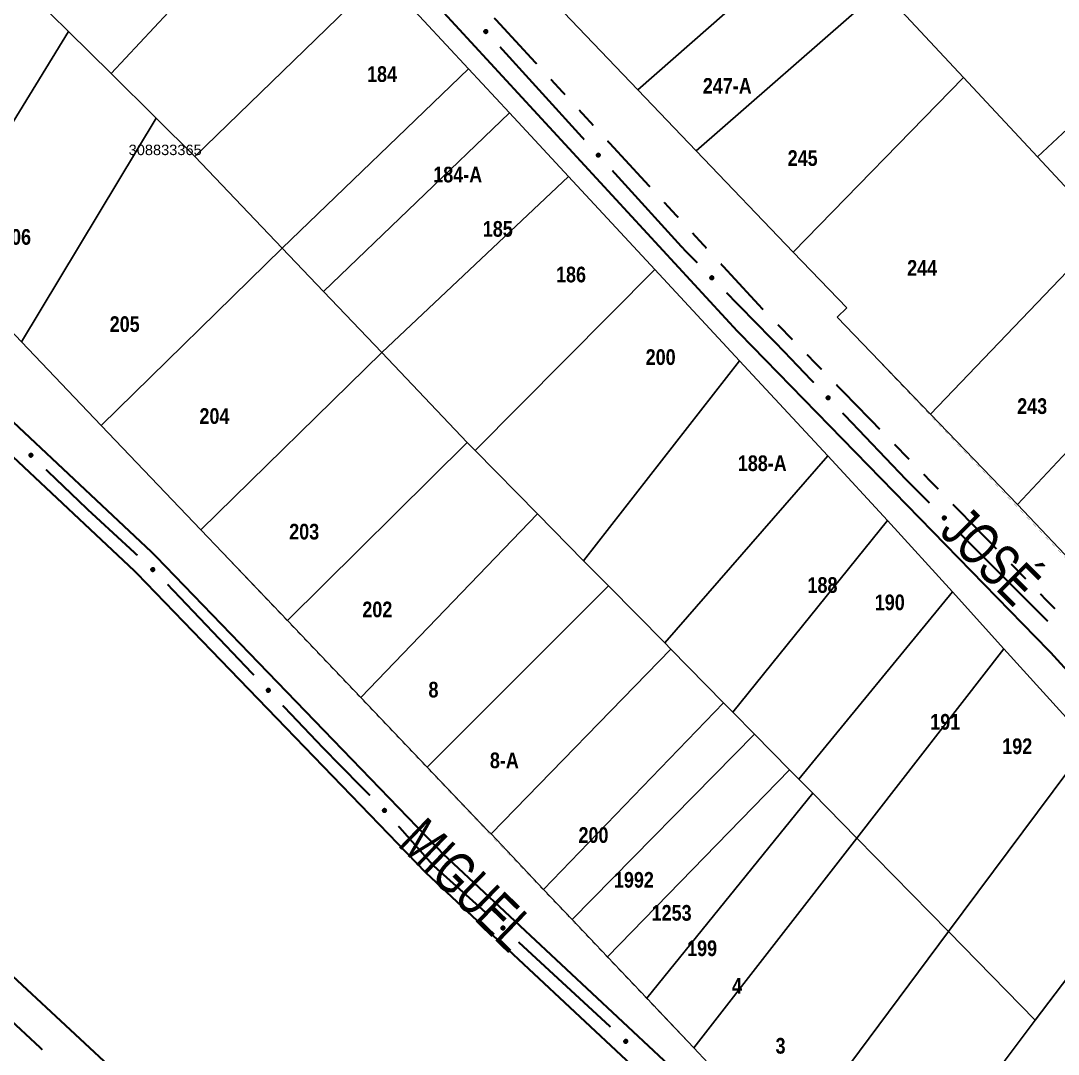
# Model space of a CAD drawing. Extents: x 201549 to 203722, y 4857623 to 4859778.
# Drawn here: x 202682.2 to 202781.5, y 4858534.9 to 4858633.9 of the extents above; entities that cross this region are included whole.
import ezdxf
from ezdxf.enums import TextEntityAlignment as Align

# ---------------------------------------------------------------- set-up
doc = ezdxf.new("R2010")
doc.units = 0
doc.header["$LTSCALE"] = 1.5
doc.header["$MEASUREMENT"] = 0
for name, color, linetype in [('CD-MALHA-LOTES', 40, 'CONTINUOUS'), ('CD_TXT_QUADRA', 1, 'CONTINUOUS'), ('RU-QUADRAS', 6, 'CONTINUOUS'), ('SV-EIXO-RUA-N-PAV', 6, 'CONTINUOUS'), ('SV-RUA-NAO-PAV-S-GUIA-C-GUIA', 7, 'CONTINUOUS'), ('SV-TXT-RUA-N-PAV-S-GUIA-C-GUIA', 7, 'CONTINUOUS'), ('Th_NmrPort', 1, 'CONTINUOUS')]:
    doc.layers.add(name, color=color, linetype=linetype)
doc.styles.add('ARIAL', font='ARIAL.TTF')
doc.styles.add('MONOTXT', font='ARIAL.TTF', dxfattribs={"height": 0.2})
doc.styles.get("Standard").update_dxf_attribs({"font": 'swisscbo.ttf'})

msp = doc.modelspace()

# ---------------------------------------------------------------- linework, layer by layer
at = {"layer": 'CD-MALHA-LOTES', "linetype": 'Continuous'}
for p, q in [((202707.94, 4858647.21), (202690.82, 4858628.83)), ((202758.94, 4858642.84), (202741.24, 4858627.28)), ((202677.58, 4858641.91), (202686.74, 4858632.86)), ((202716.7, 4858638.27), (202698.83, 4858620.89)), ((202725.02, 4858629.3), (202716.7, 4858638.27)), ((202779.49, 4858620.85), (202798.06, 4858638.33)), ((202732.55, 4858636.36), (202741.24, 4858627.28)), ((202764.49, 4858636.91), (202746.82, 4858621.44)), ((202772.4, 4858628.47), (202765.99, 4858635.31)), ((202673.85, 4858611.92), (202686.74, 4858632.86)), ((202686.74, 4858632.86), (202690.82, 4858628.83)), ((202707.18, 4858612.13), (202725.02, 4858629.3)), ((202728.94, 4858625.08), (202725.02, 4858629.3)), ((202690.82, 4858628.83), (202695.13, 4858624.57)), ((202772.4, 4858628.47), (202756.11, 4858611.75)), ((202779.49, 4858620.85), (202772.4, 4858628.47)), ((202741.24, 4858627.28), (202746.82, 4858621.44)), ((202695.13, 4858624.57), (202682.24, 4858603.14)), ((202698.83, 4858620.89), (202695.13, 4858624.57)), ((202728.94, 4858625.08), (202711.15, 4858607.96)), ((202734.58, 4858618.99), (202728.94, 4858625.08)), ((202746.82, 4858621.44), (202756.11, 4858611.75)), ((202707.18, 4858612.13), (202698.83, 4858620.89)), ((202786.06, 4858613.79), (202779.49, 4858620.85)), ((202734.58, 4858618.99), (202716.71, 4858602.12)), ((202742.84, 4858610.09), (202734.58, 4858618.99)), ((202786.06, 4858613.79), (202769.24, 4858596.23)), ((202673.85, 4858611.92), (202682.24, 4858603.14)), ((202707.18, 4858612.13), (202689.85, 4858595.15)), ((202711.15, 4858607.96), (202707.18, 4858612.13)), ((202756.11, 4858611.75), (202761.22, 4858606.41)), ((202725.65, 4858592.75), (202742.84, 4858610.09)), ((202750.97, 4858601.32), (202742.84, 4858610.09)), ((202716.71, 4858602.12), (202711.15, 4858607.96)), ((202761.22, 4858606.41), (202760.3, 4858605.5)), ((202760.3, 4858605.5), (202769.24, 4858596.23)), ((202794.03, 4858605.22), (202777.57, 4858587.58)), ((202682.24, 4858603.14), (202689.85, 4858595.15)), ((202716.71, 4858602.12), (202699.4, 4858585.15)), ((202724.9, 4858593.52), (202716.71, 4858602.12)), ((202750.97, 4858601.32), (202736.04, 4858582.19)), ((202759.4, 4858592.23), (202750.97, 4858601.32)), ((202769.24, 4858596.23), (202777.57, 4858587.58)), ((202689.85, 4858595.15), (202699.4, 4858585.15)), ((202724.9, 4858593.52), (202707.68, 4858576.47)), ((202725.65, 4858592.75), (202724.9, 4858593.52)), ((202731.63, 4858586.67), (202725.65, 4858592.75)), ((202743.8, 4858574.32), (202759.4, 4858592.23)), ((202765.13, 4858586.05), (202759.4, 4858592.23)), ((202777.57, 4858587.58), (202784.95, 4858579.77)), ((202731.63, 4858586.67), (202714.7, 4858569.11)), ((202736.04, 4858582.19), (202731.63, 4858586.67)), ((202750.33, 4858567.69), (202765.13, 4858586.05)), ((202771.34, 4858579.2), (202765.13, 4858586.05)), ((202699.4, 4858585.15), (202707.68, 4858576.47)), ((202738.42, 4858579.78), (202736.04, 4858582.19)), ((202738.42, 4858579.78), (202721.06, 4858562.44)), ((202743.8, 4858574.32), (202738.42, 4858579.78)), ((202771.34, 4858579.2), (202756.64, 4858561.28)), ((202776.27, 4858573.76), (202771.34, 4858579.2)), ((202707.68, 4858576.47), (202714.7, 4858569.11)), ((202744.4, 4858573.71), (202727.18, 4858556.03)), ((202744.4, 4858573.71), (202743.8, 4858574.32)), ((202749.44, 4858568.59), (202744.4, 4858573.71)), ((202762.2, 4858555.63), (202776.27, 4858573.76)), ((202784.42, 4858564.75), (202776.27, 4858573.76)), ((202714.7, 4858569.11), (202721.06, 4858562.44)), ((202749.44, 4858568.59), (202732.21, 4858550.71)), ((202750.33, 4858567.69), (202749.44, 4858568.59)), ((202752.38, 4858565.6), (202750.33, 4858567.69)), ((202752.38, 4858565.6), (202734.94, 4858547.84)), ((202755.75, 4858562.18), (202752.38, 4858565.6)), ((202770.96, 4858546.69), (202784.42, 4858564.75)), ((202721.06, 4858562.44), (202726.91, 4858556.31)), ((202755.75, 4858562.18), (202738.32, 4858544.27)), ((202756.64, 4858561.28), (202755.75, 4858562.18)), ((202757.98, 4858559.92), (202756.64, 4858561.28)), ((202757.98, 4858559.92), (202742.08, 4858540.3)), ((202762.2, 4858555.63), (202757.98, 4858559.92)), ((202726.91, 4858556.31), (202727.18, 4858556.03)), ((202727.18, 4858556.03), (202732.21, 4858550.71)), ((202762.2, 4858555.63), (202746.59, 4858535.54)), ((202770.96, 4858546.69), (202762.2, 4858555.63)), ((202791.92, 4858555), (202779.27, 4858538.2)), ((202732.21, 4858550.71), (202734.94, 4858547.84)), ((202734.94, 4858547.84), (202738.32, 4858544.27)), ((202755.58, 4858526.05), (202770.96, 4858546.69)), ((202770.96, 4858546.69), (202779.27, 4858538.2)), ((202738.32, 4858544.27), (202742.08, 4858540.3)), ((202742.08, 4858540.3), (202746.59, 4858535.54)), ((202779.27, 4858538.2), (202776.01, 4858533.87)), ((202746.59, 4858535.54), (202755.58, 4858526.05))]:
    msp.add_line(p, q, dxfattribs=at)
at = {"layer": 'RU-QUADRAS', "linetype": 'Continuous'}
for points in [[(202661.4, 4858799.58, 0.01, 0.01, 0), (202688.71, 4858841.53, 0.01, 0.01, 0), (202804.15, 4858719.63, 0.01, 0.01, 0), (202884.93, 4858635.86, 0.01, 0.01, 0), (202855.53, 4858589.33, 0.01, 0.01, 0.002334857)], [(202628.51, 4858747.6, 0.01, 0.01, 0), (202656.66, 4858788.67, 0.01, 0.01, 0.001910762), (202823.41, 4858611.49, 0.01, 0.01, 0), (202825.02, 4858613.07, 0.01, 0.01, 0), (202852.56, 4858583.72, 0.01, 0.01, 0), (202823.87, 4858538.54, 0.01, 0.01, 0), (202760.3, 4858605.5, 0.01, 0.01, 0), (202761.22, 4858606.41, 0.01, 0.01, 0), (202682.66, 4858688.47, 0.01, 0.01, 0)], [(202595.46, 4858694.35, 0.01, 0.01, 0), (202622.38, 4858736.81, 0.01, 0.01, 0), (202694.57, 4858660.83, 0.01, 0.01, 0), (202716.7, 4858638.27, 0.01, 0.01, 0), (202765.13, 4858586.05, 0.01, 0.01, 0), (202784.57, 4858564.59, 0.01, 0.01, 0), (202792.21, 4858554.62, 0.01, 0.01, 0), (202814.98, 4858532.14, 0.01, 0.01, 0), (202788.85, 4858491.77, 0.01, 0.01, 0), (202763.69, 4858517.5, 0.01, 0.01, 0)]]:
    msp.add_lwpolyline(points, format="xyseb", close=True, dxfattribs=at)
at = {"layer": 'SV-EIXO-RUA-N-PAV'}
for points in [[(202726.693676, 4858632.684103), (202726.644781, 4858632.685221), (202726.602986, 4858632.69618), (202726.570758, 4858632.715353), (202726.546696, 4858632.739722), (202726.524888, 4858632.767425), (202726.509064, 4858632.800207), (202726.499559, 4858632.840481), (202726.500336, 4858632.889538), (202726.514377, 4858632.931615), (202726.531484, 4858632.964217), (202726.55545, 4858632.99077), (202726.582717, 4858633.011504), (202726.617312, 4858633.026816), (202726.65822, 4858633.036049), (202726.70753, 4858633.034074), (202726.748431, 4858633.023049), (202726.779117, 4858633.003685), (202726.805658, 4858632.979423), (202726.827584, 4858632.950873), (202726.842932, 4858632.918604), (202726.852154, 4858632.877399), (202726.84956, 4858632.828757), (202726.83903, 4858632.787837), (202726.820102, 4858632.756888), (202726.795626, 4858632.731295), (202726.768106, 4858632.709084), (202726.735816, 4858632.691805), (202726.693676, 4858632.684103)], [(202737.459515, 4858620.849598), (202737.410635, 4858620.851256), (202737.368964, 4858620.862677), (202737.33695, 4858620.882207), (202737.31316, 4858620.90684), (202737.29166, 4858620.934783), (202737.276199, 4858620.967738), (202737.267141, 4858621.008115), (202737.268461, 4858621.057161), (202737.282966, 4858621.09908), (202737.300433, 4858621.13149), (202737.324692, 4858621.157776), (202737.352187, 4858621.178207), (202737.38695, 4858621.193135), (202737.427957, 4858621.201915), (202737.477242, 4858621.199394), (202737.518019, 4858621.187917), (202737.548488, 4858621.168214), (202737.57476, 4858621.143659), (202737.596367, 4858621.114869), (202737.611358, 4858621.082432), (202737.620123, 4858621.041128), (202737.616991, 4858620.992516), (202737.606008, 4858620.951716), (202737.586738, 4858620.920978), (202737.561981, 4858620.895658), (202737.534217, 4858620.873753), (202737.501737, 4858620.856832), (202737.459515, 4858620.849598)], [(202748.331979, 4858609.10853), (202748.28307, 4858609.108352), (202748.241, 4858609.118199), (202748.208275, 4858609.136512), (202748.183577, 4858609.160236), (202748.161042, 4858609.187351), (202748.144355, 4858609.219702), (202748.133787, 4858609.259711), (202748.133264, 4858609.308771), (202748.146185, 4858609.351205), (202748.162422, 4858609.384249), (202748.185676, 4858609.411427), (202748.212385, 4858609.432877), (202748.246562, 4858609.449099), (202748.287211, 4858609.459413), (202748.336556, 4858609.458745), (202748.377735, 4858609.448808), (202748.408922, 4858609.430263), (202748.436098, 4858609.406712), (202748.458772, 4858609.378753), (202748.474969, 4858609.346903), (202748.48528, 4858609.305956), (202748.483975, 4858609.257262), (202748.474533, 4858609.216078), (202748.456431, 4858609.184638), (202748.432642, 4858609.158406), (202748.40572, 4858609.135474), (202748.373899, 4858609.117345), (202748.331979, 4858609.10853)], [(202759.460023, 4858597.614752), (202759.411117, 4858597.615242), (202759.369185, 4858597.625664), (202759.336713, 4858597.644422), (202759.312341, 4858597.668481), (202759.290179, 4858597.695902), (202759.273935, 4858597.728477), (202759.263915, 4858597.768627), (202759.264062, 4858597.817689), (202759.277562, 4858597.859943), (202759.294249, 4858597.892762), (202759.317872, 4858597.91962), (202759.344871, 4858597.940702), (202759.379267, 4858597.956457), (202759.420053, 4858597.966214), (202759.469384, 4858597.964872), (202759.510423, 4858597.954373), (202759.541355, 4858597.935404), (202759.568206, 4858597.911484), (202759.590496, 4858597.883218), (202759.606257, 4858597.851149), (202759.616007, 4858597.810066), (202759.614037, 4858597.761394), (202759.604033, 4858597.720343), (202759.585503, 4858597.689153), (202759.561359, 4858597.663248), (202759.534126, 4858597.640686), (202759.50206, 4858597.622994), (202759.460023, 4858597.614752)], [(202683.163701, 4858592.121233), (202683.114825, 4858592.11947), (202683.072457, 4858592.127949), (202683.039156, 4858592.145191), (202683.013701, 4858592.168102), (202682.9903, 4858592.194473), (202682.972573, 4858592.226266), (202682.960714, 4858592.26591), (202682.9586, 4858592.314928), (202682.970139, 4858592.357759), (202682.985297, 4858592.391311), (202683.007658, 4858592.419229), (202683.033657, 4858592.441533), (202683.06729, 4858592.458855), (202683.107584, 4858592.470481), (202683.156924, 4858592.471413), (202683.198403, 4858592.462815), (202683.230176, 4858592.445292), (202683.2581, 4858592.422634), (202683.281669, 4858592.395425), (202683.29889, 4858592.364116), (202683.310523, 4858592.323525), (202683.310797, 4858592.274814), (202683.302695, 4858592.233346), (202683.285622, 4858592.201336), (202683.262696, 4858592.174346), (202683.236531, 4858592.150553), (202683.205314, 4858592.131403), (202683.163701, 4858592.121233)], [(202770.584256, 4858586.112377), (202770.535353, 4858586.111684), (202770.493181, 4858586.121088), (202770.460265, 4858586.139056), (202770.435318, 4858586.162518), (202770.4125, 4858586.189395), (202770.395473, 4858586.221568), (202770.384485, 4858586.261463), (202770.383445, 4858586.310515), (202770.395918, 4858586.353083), (202770.411807, 4858586.386296), (202770.434774, 4858586.413717), (202770.461255, 4858586.435447), (202770.49526, 4858586.452028), (202770.535798, 4858586.462769), (202770.585147, 4858586.462621), (202770.626428, 4858586.453117), (202770.65781, 4858586.434902), (202770.685231, 4858586.411638), (202770.708198, 4858586.38392), (202770.72473, 4858586.352241), (202770.735471, 4858586.311406), (202770.734679, 4858586.2627), (202770.725671, 4858586.22142), (202770.707901, 4858586.189791), (202770.68439, 4858586.163309), (202770.657711, 4858586.140095), (202770.626082, 4858586.121633), (202770.584256, 4858586.112377)], [(202694.832267, 4858581.171887), (202694.783432, 4858581.169208), (202694.740913, 4858581.176892), (202694.707294, 4858581.193508), (202694.681415, 4858581.215937), (202694.657524, 4858581.241865), (202694.639204, 4858581.27332), (202694.626604, 4858581.312736), (202694.623573, 4858581.361705), (202694.634307, 4858581.404745), (202694.648834, 4858581.438575), (202694.670668, 4858581.466907), (202694.696245, 4858581.489694), (202694.729548, 4858581.507643), (202694.769617, 4858581.520022), (202694.818931, 4858581.521878), (202694.860564, 4858581.514059), (202694.892659, 4858581.497134), (202694.921003, 4858581.475003), (202694.945077, 4858581.44824), (202694.962882, 4858581.417259), (202694.975273, 4858581.376894), (202694.97646, 4858581.328196), (202694.969135, 4858581.286584), (202694.952665, 4858581.254259), (202694.930249, 4858581.226845), (202694.904534, 4858581.202566), (202694.873681, 4858581.182834), (202694.832267, 4858581.171887)], [(202705.875439, 4858569.605361), (202705.826533, 4858569.605906), (202705.784613, 4858569.616374), (202705.752162, 4858569.635169), (202705.727818, 4858569.659255), (202705.705687, 4858569.686701), (202705.689479, 4858569.719295), (202705.679504, 4858569.759455), (202705.679706, 4858569.808518), (202705.693253, 4858569.850756), (202705.709977, 4858569.883556), (202705.733631, 4858569.910388), (202705.760653, 4858569.93144), (202705.795067, 4858569.947156), (202705.835864, 4858569.956867), (202705.885193, 4858569.95547), (202705.926221, 4858569.944925), (202705.957131, 4858569.925921), (202705.983955, 4858569.901971), (202706.006213, 4858569.87368), (202706.021938, 4858569.841593), (202706.031642, 4858569.800499), (202706.029618, 4858569.751829), (202706.019567, 4858569.71079), (202706.001003, 4858569.679621), (202705.976829, 4858569.653743), (202705.949571, 4858569.631211), (202705.917485, 4858569.613555), (202705.875439, 4858569.605361)], [(202717.002062, 4858558.105827), (202716.953155, 4858558.105556), (202716.911065, 4858558.115323), (202716.878306, 4858558.133574), (202716.853562, 4858558.15725), (202716.830976, 4858558.184323), (202716.814227, 4858558.216642), (202716.803583, 4858558.25663), (202716.802967, 4858558.305689), (202716.815806, 4858558.348148), (202716.831981, 4858558.381222), (202716.855183, 4858558.408445), (202716.881851, 4858558.429945), (202716.915997, 4858558.446233), (202716.956627, 4858558.456624), (202717.005972, 4858558.45605), (202717.04717, 4858558.446191), (202717.078393, 4858558.427707), (202717.105613, 4858558.404207), (202717.12834, 4858558.376292), (202717.144599, 4858558.344472), (202717.154987, 4858558.303545), (202717.153775, 4858558.254849), (202717.144411, 4858558.213647), (202717.12637, 4858558.182172), (202717.102631, 4858558.155895), (202717.075753, 4858558.132911), (202717.043966, 4858558.114722), (202717.002062, 4858558.105827)], [(202728.347009, 4858546.851165), (202728.298215, 4858546.847834), (202728.255597, 4858546.85495), (202728.221759, 4858546.871115), (202728.195583, 4858546.893197), (202728.171348, 4858546.918804), (202728.152609, 4858546.950011), (202728.139484, 4858546.989255), (202728.1358, 4858547.03818), (202728.145958, 4858547.081358), (202728.160032, 4858547.11538), (202728.181485, 4858547.144001), (202728.206755, 4858547.167128), (202728.239816, 4858547.18552), (202728.279716, 4858547.198433), (202728.329001, 4858547.200947), (202728.370734, 4858547.193685), (202728.403053, 4858547.17719), (202728.43169, 4858547.155439), (202728.456119, 4858547.129), (202728.474336, 4858547.09826), (202728.487265, 4858547.058064), (202728.489102, 4858547.009386), (202728.482334, 4858546.96768), (202728.466297, 4858546.935138), (202728.444249, 4858546.907427), (202728.418861, 4858546.882807), (202728.388274, 4858546.862664), (202728.347009, 4858546.851165)], [(202740.102941, 4858536.001865), (202740.054081, 4858535.999691), (202740.011643, 4858536.007814), (202739.978198, 4858536.024777), (202739.952552, 4858536.047472), (202739.92893, 4858536.073646), (202739.910937, 4858536.105289), (202739.898745, 4858536.144832), (202739.89622, 4858536.19383), (202739.907398, 4858536.236757), (202739.922274, 4858536.270435), (202739.9444, 4858536.29854), (202739.97021, 4858536.321062), (202740.003697, 4858536.338666), (202740.043892, 4858536.350629), (202740.093223, 4858536.351976), (202740.134772, 4858536.343727), (202740.166691, 4858536.326471), (202740.194805, 4858536.304048), (202740.218601, 4858536.277038), (202740.236085, 4858536.245875), (202740.248058, 4858536.205384), (202740.248741, 4858536.156676), (202740.240987, 4858536.115142), (202740.224184, 4858536.082989), (202740.201485, 4858536.055808), (202740.175522, 4858536.031796), (202740.144466, 4858536.012384), (202740.102941, 4858536.001865)]]:
    msp.add_lwpolyline(points, close=True, dxfattribs=at)
for points in [[(202726.693676, 4858632.684103), (202726.499559, 4858632.840481)], [(202726.735816, 4858632.691805), (202726.500336, 4858632.889538)], [(202726.715492, 4858632.689794), (202726.503725, 4858632.863707)], [(202726.644781, 4858632.685221), (202726.509064, 4858632.800207)], [(202726.667067, 4858632.685794), (202726.509653, 4858632.815211)], [(202726.748846, 4858632.704007), (202726.510153, 4858632.906918)], [(202726.768106, 4858632.709084), (202726.514377, 4858632.931615)], [(202726.620929, 4858632.691365), (202726.523723, 4858632.778)], [(202726.602986, 4858632.69618), (202726.524888, 4858632.767425)], [(202726.778486, 4858632.722219), (202726.525008, 4858632.943057)], [(202726.795626, 4858632.731295), (202726.531484, 4858632.964217)], [(202726.806412, 4858632.746289), (202726.546578, 4858632.977983)], [(202726.820102, 4858632.756888), (202726.55545, 4858632.99077)], [(202726.827768, 4858632.775429), (202726.571504, 4858632.999267)], [(202726.83903, 4858632.787837), (202726.582717, 4858633.011504)], [(202726.843552, 4858632.810569), (202726.604002, 4858633.016408)], [(202726.84956, 4858632.828757), (202726.617312, 4858633.026816)], [(202726.847123, 4858632.854851), (202726.640213, 4858633.02955)], [(202726.852154, 4858632.877399), (202726.65822, 4858633.036049)], [(202726.842052, 4858632.900418), (202726.688494, 4858633.029693)], [(202726.842932, 4858632.918604), (202726.70753, 4858633.034074)], [(202726.831839, 4858632.937486), (202726.732705, 4858633.024193)], [(202726.827584, 4858632.950873), (202726.748431, 4858633.023049)], [(202737.459515, 4858620.849598), (202737.267141, 4858621.008115)], [(202737.501737, 4858620.856832), (202737.268461, 4858621.057161)], [(202737.481392, 4858620.855046), (202737.271563, 4858621.031294)], [(202737.410635, 4858620.851256), (202737.276199, 4858620.967738)], [(202737.432926, 4858620.851583), (202737.276954, 4858620.982735)], [(202737.514902, 4858620.868889), (202737.278469, 4858621.07443)], [(202737.534217, 4858620.873753), (202737.282966, 4858621.09908)], [(202737.386852, 4858620.857664), (202737.290611, 4858620.945371)], [(202737.368964, 4858620.862677), (202737.29166, 4858620.934783)], [(202737.544742, 4858620.886773), (202737.293724, 4858621.110403)], [(202737.561981, 4858620.895658), (202737.300433, 4858621.13149)], [(202737.572933, 4858620.910531), (202737.315679, 4858621.145088)], [(202737.586738, 4858620.920978), (202737.324692, 4858621.157776)], [(202737.594609, 4858620.939434), (202737.34084, 4858621.166095)], [(202737.606008, 4858620.951716), (202737.352187, 4858621.178207)], [(202737.610782, 4858620.974396), (202737.373525, 4858621.182875)], [(202737.616991, 4858620.992516), (202737.38695, 4858621.193135)], [(202737.614843, 4858621.018636), (202737.409879, 4858621.195615)], [(202737.620123, 4858621.041128), (202737.427957, 4858621.201915)], [(202737.610277, 4858621.064257), (202737.458159, 4858621.195223)], [(202737.611358, 4858621.082432), (202737.477242, 4858621.199394)], [(202737.600474, 4858621.101436), (202737.502306, 4858621.189235)], [(202737.596367, 4858621.114869), (202737.518019, 4858621.187917)], [(202748.415749, 4858609.148879), (202748.15651, 4858609.362925)], [(202748.432642, 4858609.158406), (202748.162422, 4858609.384249)], [(202748.443028, 4858609.17368), (202748.177146, 4858609.39841)], [(202748.456431, 4858609.184638), (202748.185676, 4858609.411427)], [(202748.463603, 4858609.203376), (202748.2015, 4858609.420346)], [(202748.474533, 4858609.216078), (202748.212385, 4858609.432877)], [(202748.478451, 4858609.238922), (202748.233532, 4858609.438343)], [(202748.483975, 4858609.257262), (202748.246562, 4858609.449099)], [(202748.480848, 4858609.283282), (202748.269382, 4858609.452439)], [(202748.48528, 4858609.305956), (202748.287211, 4858609.459413)], [(202748.474572, 4858609.3287), (202748.317643, 4858609.453861)], [(202748.474969, 4858609.346903), (202748.336556, 4858609.458745)], [(202748.46338, 4858609.365484), (202748.361984, 4858609.449534)], [(202748.458772, 4858609.378753), (202748.377735, 4858609.448808)], [(202748.373899, 4858609.117345), (202748.133264, 4858609.308771)], [(202748.331979, 4858609.10853), (202748.133787, 4858609.259711)], [(202748.353635, 4858609.114796), (202748.137335, 4858609.283039)], [(202748.386601, 4858609.129888), (202748.142616, 4858609.326404)], [(202748.28307, 4858609.108352), (202748.144355, 4858609.219702)], [(202748.305334, 4858609.109515), (202748.144546, 4858609.234717)], [(202748.40572, 4858609.135474), (202748.146185, 4858609.351205)], [(202748.259064, 4858609.113862), (202748.159597, 4858609.197892)], [(202748.241, 4858609.118199), (202748.161042, 4858609.187351)], [(202759.460023, 4858597.614752), (202759.263915, 4858597.768627)], [(202759.50206, 4858597.622994), (202759.264062, 4858597.817689)], [(202759.481763, 4858597.620722), (202759.267782, 4858597.791904)], [(202759.514932, 4858597.635362), (202759.273655, 4858597.835193)], [(202759.411117, 4858597.615242), (202759.273935, 4858597.728477)], [(202759.433394, 4858597.616101), (202759.274332, 4858597.743488)], [(202759.534126, 4858597.640686), (202759.277562, 4858597.859943)], [(202759.544336, 4858597.653953), (202759.288046, 4858597.871521)], [(202759.387187, 4858597.62108), (202759.288878, 4858597.706461)], [(202759.369185, 4858597.625664), (202759.290179, 4858597.695902)], [(202759.561359, 4858597.663248), (202759.294249, 4858597.892762)], [(202759.571951, 4858597.678379), (202759.309165, 4858597.90672)], [(202759.585503, 4858597.689153), (202759.317872, 4858597.91962)], [(202759.592931, 4858597.707791), (202759.333817, 4858597.928322)], [(202759.604033, 4858597.720343), (202759.344871, 4858597.940702)], [(202759.608263, 4858597.74313), (202759.366091, 4858597.945879)], [(202759.614037, 4858597.761394), (202759.379267, 4858597.956457)], [(202759.611266, 4858597.787454), (202759.402131, 4858597.959484)], [(202759.616007, 4858597.810066), (202759.420053, 4858597.966214)], [(202759.605611, 4858597.832953), (202759.450406, 4858597.960247)], [(202759.606257, 4858597.851149), (202759.469384, 4858597.964872)], [(202759.594922, 4858597.869887), (202759.494684, 4858597.955315)], [(202759.590496, 4858597.883218), (202759.510423, 4858597.954373)], [(202683.29889, 4858592.364116), (202683.156924, 4858592.471413)], [(202683.205314, 4858592.131403), (202682.9586, 4858592.314928)], [(202683.163701, 4858592.121233), (202682.960714, 4858592.26591)], [(202683.185144, 4858592.128198), (202682.963504, 4858592.289341)], [(202683.217603, 4858592.144351), (202682.967376, 4858592.332855)], [(202683.236531, 4858592.150553), (202682.970139, 4858592.357759)], [(202683.137039, 4858592.121354), (202682.972277, 4858592.241279)], [(202683.114825, 4858592.11947), (202682.972573, 4858592.226266)], [(202683.24612, 4858592.164277), (202682.980079, 4858592.369807)], [(202683.262696, 4858592.174346), (202682.985297, 4858592.391311)], [(202683.090652, 4858592.124199), (202682.988514, 4858592.204961)], [(202683.072457, 4858592.127949), (202682.9903, 4858592.194473)], [(202683.27258, 4858592.189949), (202682.999554, 4858592.405942)], [(202683.285622, 4858592.201336), (202683.007658, 4858592.419229)], [(202683.292183, 4858592.220296), (202683.023184, 4858592.428657)], [(202683.302695, 4858592.233346), (202683.033657, 4858592.441533)], [(202683.305871, 4858592.256304), (202683.054616, 4858592.447682)], [(202683.310797, 4858592.274814), (202683.06729, 4858592.458855)], [(202683.306828, 4858592.30072), (202683.08999, 4858592.462933)], [(202683.310523, 4858592.323525), (202683.107584, 4858592.470481)], [(202683.299083, 4858592.345909), (202683.13818, 4858592.465918)], [(202683.286705, 4858592.382312), (202683.182637, 4858592.463031)], [(202683.281669, 4858592.395425), (202683.198403, 4858592.462815)], [(202770.626082, 4858586.121633), (202770.383445, 4858586.310515)], [(202770.584256, 4858586.112377), (202770.384485, 4858586.261463)], [(202770.605846, 4858586.118871), (202770.387787, 4858586.284827)], [(202770.638651, 4858586.134308), (202770.392611, 4858586.328246)], [(202770.535353, 4858586.111684), (202770.395473, 4858586.221568)], [(202770.557603, 4858586.113082), (202770.395506, 4858586.236584)], [(202770.657711, 4858586.140095), (202770.395918, 4858586.353083)], [(202770.667597, 4858586.153606), (202770.406119, 4858586.364911)], [(202770.51129, 4858586.116941), (202770.410944, 4858586.199919)], [(202770.68439, 4858586.163309), (202770.411807, 4858586.386296)], [(202770.493181, 4858586.121088), (202770.4125, 4858586.189395)], [(202770.694614, 4858586.178692), (202770.426382, 4858586.400611)], [(202770.707901, 4858586.189791), (202770.434774, 4858586.413717)], [(202770.714876, 4858586.208603), (202770.450503, 4858586.422803)], [(202770.725671, 4858586.22142), (202770.461255, 4858586.435447)], [(202770.729349, 4858586.244303), (202770.482344, 4858586.441135)], [(202770.734679, 4858586.2627), (202770.49526, 4858586.452028)], [(202770.731278, 4858586.288687), (202770.518044, 4858586.455608)], [(202770.735471, 4858586.311406), (202770.535798, 4858586.462769)], [(202770.724524, 4858586.334035), (202770.566287, 4858586.457538)], [(202770.72473, 4858586.352241), (202770.585147, 4858586.462621)], [(202770.712946, 4858586.3707), (202770.61067, 4858586.453678)], [(202770.708198, 4858586.38392), (202770.626428, 4858586.453117)], [(202694.873681, 4858581.182834), (202694.623573, 4858581.361705)], [(202694.832267, 4858581.171887), (202694.626604, 4858581.312736)], [(202694.853575, 4858581.179252), (202694.628955, 4858581.336215)], [(202694.885726, 4858581.19601), (202694.632012, 4858581.379794)], [(202694.904534, 4858581.202566), (202694.634307, 4858581.404745)], [(202694.805607, 4858581.171509), (202694.638627, 4858581.288325)], [(202694.783432, 4858581.169208), (202694.639204, 4858581.27332)], [(202694.913864, 4858581.216467), (202694.64402, 4858581.416977)], [(202694.930249, 4858581.226845), (202694.648834, 4858581.438575)], [(202694.759175, 4858581.173484), (202694.655541, 4858581.252318)], [(202694.740913, 4858581.176892), (202694.657524, 4858581.241865)], [(202694.939839, 4858581.24263), (202694.662815, 4858581.453471)], [(202694.952665, 4858581.254259), (202694.670668, 4858581.466907)], [(202694.95887, 4858581.273339), (202694.686015, 4858581.476624)], [(202694.969135, 4858581.286584), (202694.696245, 4858581.489694)], [(202694.971881, 4858581.309597), (202694.717085, 4858581.496234)], [(202694.97646, 4858581.328196), (202694.729548, 4858581.507643)], [(202694.972006, 4858581.354023), (202694.752167, 4858581.512145)], [(202694.975273, 4858581.376894), (202694.769617, 4858581.520022)], [(202694.963416, 4858581.39906), (202694.800292, 4858581.516033)], [(202694.962882, 4858581.417259), (202694.818931, 4858581.521878)], [(202694.950358, 4858581.435224), (202694.844796, 4858581.51398)], [(202694.945077, 4858581.44824), (202694.860564, 4858581.514059)], [(202705.875439, 4858569.605361), (202705.679504, 4858569.759455)], [(202705.917485, 4858569.613555), (202705.679706, 4858569.808518)], [(202705.897186, 4858569.611306), (202705.683397, 4858569.782728)], [(202705.930371, 4858569.625909), (202705.689318, 4858569.826011)], [(202705.826533, 4858569.605906), (202705.689479, 4858569.719295)], [(202705.848812, 4858569.60674), (202705.689892, 4858569.734305)], [(202705.949571, 4858569.631211), (202705.693253, 4858569.850756)], [(202705.959796, 4858569.644467), (202705.70375, 4858569.862322)], [(202705.802611, 4858569.61177), (202705.704397, 4858569.697262)], [(202705.784613, 4858569.616374), (202705.705687, 4858569.686701)], [(202705.976829, 4858569.653743), (202705.709977, 4858569.883556)], [(202705.987439, 4858569.668862), (202705.724909, 4858569.897498)], [(202706.001003, 4858569.679621), (202705.733631, 4858569.910388)], [(202706.008452, 4858569.698251), (202705.749585, 4858569.919072)], [(202706.019567, 4858569.71079), (202705.760653, 4858569.93144)], [(202706.023823, 4858569.733573), (202705.781879, 4858569.936593)], [(202706.029618, 4858569.751829), (202705.795067, 4858569.947156)], [(202706.026876, 4858569.777893), (202705.817934, 4858569.950158)], [(202706.031642, 4858569.800499), (202705.835864, 4858569.956867)], [(202706.021272, 4858569.823398), (202705.86621, 4858569.950866)], [(202706.021938, 4858569.841593), (202705.885193, 4858569.95547)], [(202706.010625, 4858569.860344), (202705.910482, 4858569.945884)], [(202706.006213, 4858569.87368), (202705.926221, 4858569.944925)], [(202717.043966, 4858558.114722), (202716.802967, 4858558.305689)], [(202717.002062, 4858558.105827), (202716.803583, 4858558.25663)], [(202717.023707, 4858558.112135), (202716.807087, 4858558.279965)], [(202717.056644, 4858558.127289), (202716.812285, 4858558.32334)], [(202716.953155, 4858558.105556), (202716.814227, 4858558.216642)], [(202716.975416, 4858558.106762), (202716.81439, 4858558.231657)], [(202717.075753, 4858558.132911), (202716.815806, 4858558.348148)], [(202717.085756, 4858558.146336), (202716.826109, 4858558.359887)], [(202716.929138, 4858558.11102), (202716.829511, 4858558.19486)], [(202716.911065, 4858558.115323), (202716.830976, 4858558.184323)], [(202717.102631, 4858558.155895), (202716.831981, 4858558.381222)], [(202717.112987, 4858558.171189), (202716.846678, 4858558.395411)], [(202717.12637, 4858558.182172), (202716.855183, 4858558.408445)], [(202717.133506, 4858558.200924), (202716.87099, 4858558.417394)], [(202717.144411, 4858558.213647), (202716.881851, 4858558.429945)], [(202717.148286, 4858558.236498), (202716.902987, 4858558.435452)], [(202717.153775, 4858558.254849), (202716.915997, 4858558.446233)], [(202717.150599, 4858558.280863), (202716.938811, 4858558.449616)], [(202717.154987, 4858558.303545), (202716.956627, 4858558.456624)], [(202717.144236, 4858558.326268), (202716.987069, 4858558.45113)], [(202717.144599, 4858558.344472), (202717.005972, 4858558.45605)], [(202717.132974, 4858558.363031), (202717.031418, 4858558.446888)], [(202717.12834, 4858558.376292), (202717.04717, 4858558.446191)], [(202728.388274, 4858546.862664), (202728.1358, 4858547.03818)], [(202728.347009, 4858546.851165), (202728.139484, 4858546.989255)], [(202728.368217, 4858546.858815), (202728.141521, 4858547.012764)], [(202728.400142, 4858546.876), (202728.143996, 4858547.056379)], [(202728.418861, 4858546.882807), (202728.145958, 4858547.081358)], [(202728.320357, 4858546.850431), (202728.151832, 4858546.965007)], [(202728.298215, 4858546.847834), (202728.152609, 4858546.950011)], [(202728.428004, 4858546.896831), (202728.155506, 4858547.09372)], [(202728.444249, 4858546.907427), (202728.160032, 4858547.11538)], [(202728.273903, 4858546.851786), (202728.169226, 4858546.929229)], [(202728.255597, 4858546.85495), (202728.171348, 4858546.918804)], [(202728.453628, 4858546.923339), (202728.173812, 4858547.130461)], [(202728.466297, 4858546.935138), (202728.181485, 4858547.144001)], [(202728.472246, 4858546.954299), (202728.196701, 4858547.153922)], [(202728.482334, 4858546.96768), (202728.206755, 4858547.167128)], [(202728.484772, 4858546.990728), (202728.227506, 4858547.173946)], [(202728.489102, 4858547.009386), (202728.239816, 4858547.18552)], [(202728.484304, 4858547.035151), (202728.262373, 4858547.190324)], [(202728.487265, 4858547.058064), (202728.279716, 4858547.198433)], [(202728.475113, 4858547.080069), (202728.310442, 4858547.194854)], [(202728.474336, 4858547.09826), (202728.329001, 4858547.200947)], [(202728.461573, 4858547.116056), (202728.354969, 4858547.193395)], [(202728.456119, 4858547.129), (202728.370734, 4858547.193685)], [(202740.144466, 4858536.012384), (202739.89622, 4858536.19383)], [(202740.102941, 4858536.001865), (202739.898745, 4858536.144832)], [(202740.124324, 4858536.00901), (202739.901338, 4858536.168286)], [(202740.156647, 4858536.025435), (202739.904845, 4858536.211831)], [(202740.175522, 4858536.031796), (202739.907398, 4858536.236757)], [(202740.076278, 4858536.001763), (202739.910515, 4858536.120299)], [(202740.054081, 4858535.999691), (202739.910937, 4858536.105289)], [(202740.184995, 4858536.0456), (202739.917236, 4858536.248888)], [(202740.201485, 4858536.055808), (202739.922274, 4858536.270435)], [(202740.029869, 4858536.004218), (202739.927056, 4858536.084118)], [(202740.011643, 4858536.007814), (202739.92893, 4858536.073646)], [(202740.211239, 4858536.071493), (202739.936408, 4858536.285185)], [(202740.224184, 4858536.082989), (202739.9444, 4858536.29854)], [(202740.230585, 4858536.102004), (202739.959846, 4858536.308098)], [(202740.240987, 4858536.115142), (202739.97021, 4858536.321062)], [(202740.24397, 4858536.138126), (202739.991117, 4858536.327386)], [(202740.248741, 4858536.156676), (202740.003697, 4858536.338666)], [(202740.244555, 4858536.182548), (202740.026362, 4858536.342934)], [(202740.248058, 4858536.205384), (202740.043892, 4858536.350629)], [(202740.23643, 4858536.227671), (202740.074525, 4858536.346324)], [(202740.236085, 4858536.245875), (202740.093223, 4858536.351976)], [(202740.223747, 4858536.263968), (202740.119005, 4858536.34381)], [(202740.218601, 4858536.277038), (202740.134772, 4858536.343727)]]:
    msp.add_lwpolyline(points, dxfattribs=at)
at = {"layer": 'SV-EIXO-RUA-N-PAV', "const_width": 0.18}
for points in [[(202736.099816, 4858622.510532), (202728.032256, 4858631.393914)], [(202745.520825, 4858612.136837), (202738.789003, 4858619.549405)], [(202746.211235, 4858611.431737), (202745.520825, 4858612.136837)], [(202746.91086, 4858610.717227), (202746.211235, 4858611.431737)], [(202754.98371, 4858602.472614), (202749.709359, 4858607.859185)], [(202755.301826, 4858602.138724), (202754.98371, 4858602.472614)], [(202758.061016, 4858599.242715), (202755.301826, 4858602.138724)], [(202767.164658, 4858589.687652), (202760.820206, 4858596.346706)], [(202688.694119, 4858586.980211), (202684.580855, 4858590.917192)], [(202767.73207, 4858589.12024), (202767.164658, 4858589.687652)], [(202769.146284, 4858587.706026), (202767.73207, 4858589.12024)], [(202688.919289, 4858586.772632), (202688.694119, 4858586.980211)], [(202693.330752, 4858582.705816), (202688.919289, 4858586.772632)], [(202780.459992, 4858576.392318), (202771.974711, 4858584.877599)], [(202703.252057, 4858572.524794), (202696.208102, 4858579.929977)], [(202703.789275, 4858571.959669), (202703.252057, 4858572.524794)], [(202704.47826, 4858571.234893), (202703.789275, 4858571.959669)], [(202711.146151, 4858564.220617), (202707.234198, 4858568.335789)], [(202711.371971, 4858563.99087), (202711.146151, 4858564.220617)], [(202715.577881, 4858559.711813), (202711.371971, 4858563.99087)], [(202721.633616, 4858553.024136), (202718.307332, 4858556.789694)], [(202722.359762, 4858552.372443), (202721.633616, 4858553.024136)], [(202726.825143, 4858548.364904), (202722.359762, 4858552.372443)], [(202738.614595, 4858537.548266), (202729.798801, 4858545.689628)], [(202675.451627, 4858543.547793), (202684.233686, 4858535.370052)]]:
    msp.add_lwpolyline(points, dxfattribs=at)
at = {"layer": 'SV-RUA-NAO-PAV-S-GUIA-C-GUIA', "const_width": 0.18}
for points in [[(202318.585649, 4858977.370266), (202374.14505, 4858917.261829), (202405.011399, 4858887.104291), (202418.552271, 4858872.636165), (202455.927819, 4858832.70121), (202524.504448, 4858762.252487), (202563.225698, 4858719.612693), (202595.416012, 4858684.554781), (202625.13659, 4858653.891855), (202656.829704, 4858618.431384), (202673.455837, 4858599.628108), (202693.126151, 4858581.137909), (202720.939641, 4858552.319247), (202748.537629, 4858526.5033), (202771.893894, 4858500.219096), (202791.309873, 4858483.253772)], [(202318.584969, 4858899.062128), (202357.210689, 4858861.674291), (202417.930268, 4858799.067125), (202484.835052, 4858730.082474), (202558.268677, 4858646.20367), (202577.057863, 4858624.355754), (202590.362812, 4858610.444513), (202601.805606, 4858599.328868), (202612.190919, 4858589.910854), (202626.028535, 4858579.155633), (202638.008993, 4858570.244884), (202650.323711, 4858564.239026), (202662.142281, 4858557.630372), (202675.525263, 4858547.874457), (202690.690722, 4858533.752577), (202705.536082, 4858518.412371), (202722.813143, 4858501.565689)], [(202823.685545, 4858534.622705), (202819.781804, 4858537.563798), (202816.227273, 4858539.351122), (202811.472569, 4858541.483855), (202806.05825, 4858545.616243), (202780.797, 4858573.344238), (202750.675664, 4858604.255791), (202704.826679, 4858654.024432), (202644.420539, 4858718.449989), (202621.938144, 4858742.608247), (202606.226804, 4858716.257732), (202597.938144, 4858701.721649), (202592.494845, 4858691.701031), (202597.19088, 4858686.22921), (202626.922861, 4858655.55452), (202658.653185, 4858620.052414), (202675.208997, 4858601.328669), (202694.840485, 4858582.874966), (202722.65191, 4858554.058444), (202750.286622, 4858528.208144), (202773.621695, 4858501.947789), (202792.575485, 4858485.297679)], [(202727.481369, 4858634.169688), (202731.546676, 4858629.756835)], [(202732.901779, 4858628.285883), (202734.256881, 4858626.814932)], [(202735.611984, 4858625.343981), (202736.967087, 4858623.87303)], [(202738.322189, 4858622.402079), (202742.387497, 4858617.989226)], [(202743.742599, 4858616.518275), (202745.097702, 4858615.047324)], [(202746.452804, 4858613.576373), (202747.807907, 4858612.105422)], [(202749.16301, 4858610.634471), (202752.550766, 4858606.957093)], [(202752.550766, 4858606.957093), (202753.005601, 4858606.463374)], [(202753.005601, 4858606.463374), (202753.235004, 4858606.227953)], [(202754.63079, 4858604.795549), (202756.026576, 4858603.363145)], [(202757.422362, 4858601.930741), (202758.818149, 4858600.498337)], [(202760.213935, 4858599.065933), (202764.401293, 4858594.768722)], [(202765.79708, 4858593.336318), (202767.192866, 4858591.903914)], [(202768.588652, 4858590.47151), (202769.984438, 4858589.039106)], [(202771.380224, 4858587.606702), (202775.567583, 4858583.309491)], [(202776.963369, 4858581.877087), (202778.359155, 4858580.444683)], [(202779.754942, 4858579.012279), (202781.150728, 4858577.579875)]]:
    msp.add_lwpolyline(points, dxfattribs=at)

# ---------------------------------------------------------------- texts
at = {"layer": 'CD_TXT_QUADRA', "color": 7, "linetype": 'Continuous', "style": 'MONOTXT'}
msp.add_text('308833365', height=1, dxfattribs=at).set_placement((202692.49, 4858621.03))
at = {"layer": 'SV-TXT-RUA-N-PAV-S-GUIA-C-GUIA', "style": 'ARIAL', "width": 0.7}
for s, rotation, p in [('JOSÉ', 315, (202769.992836, 4858584.853421)), ('MIGUEL', 316, (202718.126972, 4858554.950817))]:
    msp.add_text(s, height=4, rotation=rotation, dxfattribs=at).set_placement(p)
at = {"layer": 'Th_NmrPort', "color": 1}
for s, p in [('184', (202715.308554, 4858628.787271)), ('247-A', (202747.448554, 4858627.657271)), ('245', (202755.568554, 4858620.747271)), ('184-A', (202721.648554, 4858619.167271)), ('185', (202726.388554, 4858613.967271)), ('206', (202680.278554, 4858613.197271)), ('186', (202733.398554, 4858609.597271)), ('244', (202767.008554, 4858610.227271)), ('205', (202690.678554, 4858604.847271)), ('200', (202741.978554, 4858601.687271)), ('243', (202777.538554, 4858596.997271)), ('204', (202699.268554, 4858596.047271)), ('188-A', (202750.798554, 4858591.527271)), ('203', (202707.858554, 4858584.977271)), ('188', (202757.468554, 4858579.867271)), ('190', (202763.908554, 4858578.207271)), ('202', (202714.858554, 4858577.527271)), ('8', (202721.188554, 4858569.847271)), ('191', (202769.218554, 4858566.767271)), ('192', (202776.108554, 4858564.427271)), ('8-A', (202727.068554, 4858563.077271)), ('200', (202735.548554, 4858555.927271)), ('1992', (202738.938554, 4858551.637271)), ('1253', (202742.548554, 4858548.477271)), ('199', (202745.948554, 4858545.087271)), ('4', (202750.238554, 4858541.477271)), ('3', (202754.408554, 4858535.747271))]:
    msp.add_text(s, height=1.5, dxfattribs=at).set_placement(p, align=Align.MIDDLE_LEFT)

doc.saveas('drawing.dxf')
